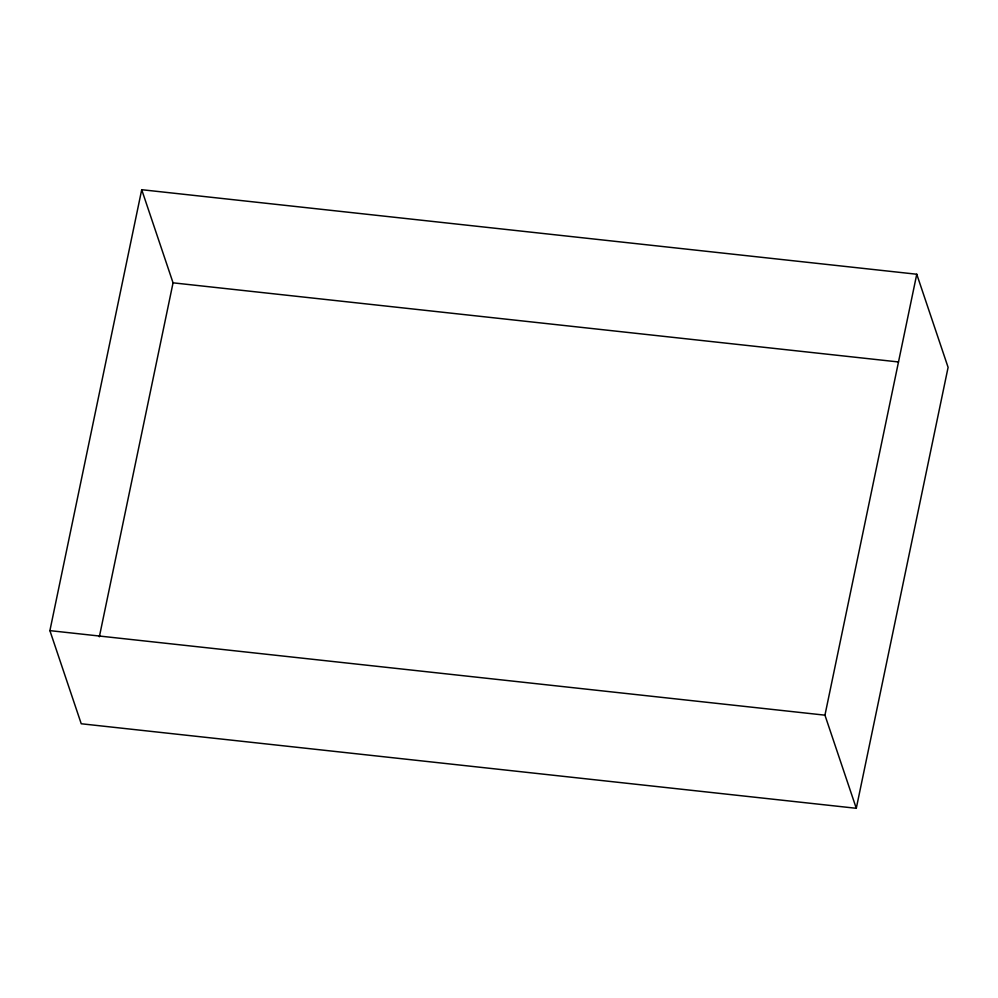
<?xml version="1.0" encoding="UTF-8"?>
<svg xmlns="http://www.w3.org/2000/svg" width="998" height="998" viewBox="0 0 998 998"><rect width="100%" height="100%" fill="white"/><g stroke="black" fill="none" stroke-linecap="round" stroke-linejoin="round"><path stroke-width="1.5" d="M49.9 630.636L141.716 189.707L916.763 274.238L948.1 367.364L856.284 808.293L81.237 723.762L49.9 630.636L824.947 715.167L856.284 808.293M99.351 636.799L173.053 282.833L141.716 189.707M824.947 715.167L916.763 274.238M173.053 282.833L898.499 361.962"/></g></svg>
